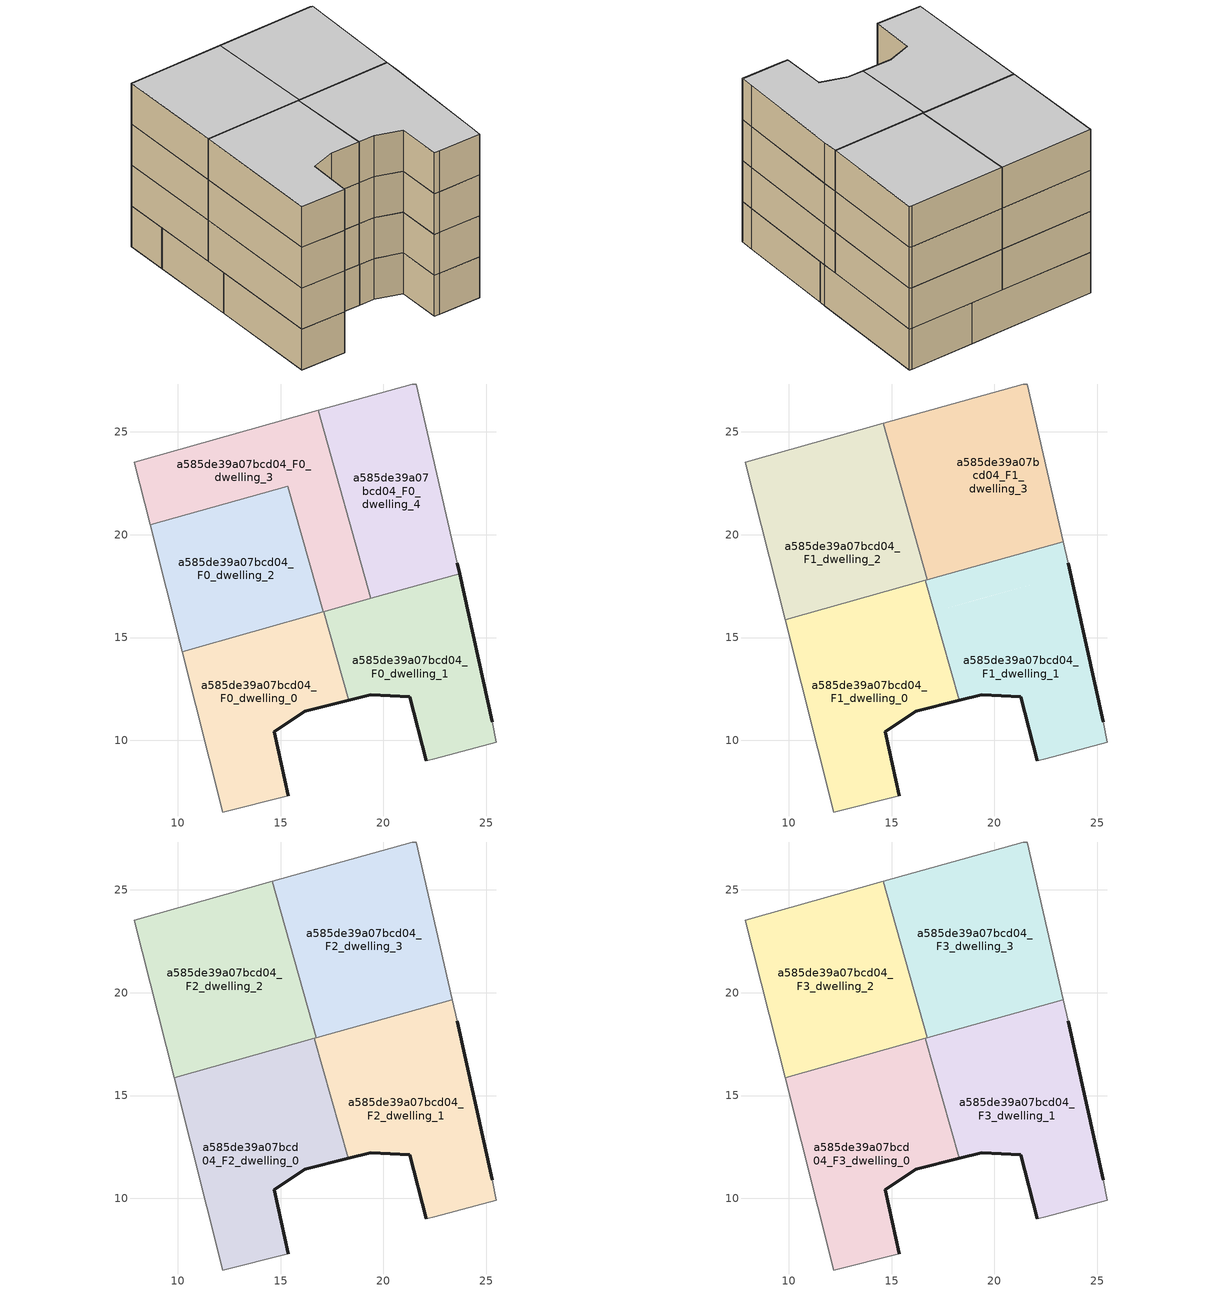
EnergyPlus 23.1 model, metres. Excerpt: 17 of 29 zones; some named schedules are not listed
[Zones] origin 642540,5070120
a585de39a07bcd04_F0_dwelling_0
 floor ground (EU_floor_Construction): 15.38,7.32 14.68,10.42 16.18,11.42 18.31,11.95 17.1,16.26 10.21,14.32 12.18,6.52 z0
 wall outside (EU_wall_Construction): 18.31,11.95 16.18,11.42 14.68,10.42 15.38,7.32 z0:3
 wall adiabatic (EU_wall_Construction): 15.38,7.32 12.18,6.52 10.21,14.32 z0:3
 wall to a585de39a07bcd04_F0_dwelling_1 (EU_wall_Construction): 17.1,16.26 18.31,11.95 z0:3
 wall to a585de39a07bcd04_F0_dwelling_2 (EU_wall_Construction): 10.21,14.32 17.07,16.25 z0:3
 wall to a585de39a07bcd04_F0_dwelling_3 (EU_wall_Construction): 17.07,16.25 17.1,16.26 z0:3
a585de39a07bcd04_F0_dwelling_1
 floor ground (EU_floor_Construction): 25.49,9.92 25.29,10.92 23.7,18.11 17.1,16.26 18.31,11.95 19.39,12.22 21.29,12.12 22.09,9.01 22.49,9.12 z0
 wall outside (EU_wall_Construction): 22.09,9.01 21.29,12.12 19.39,12.22 18.31,11.95 / 23.7,18.11 25.29,10.92 z0:3
 wall adiabatic (EU_wall_Construction): 25.29,10.92 25.49,9.92 22.49,9.12 22.09,9.01 z0:3
 wall to a585de39a07bcd04_F0_dwelling_4 (EU_wall_Construction): 19.39,16.9 23.7,18.11 z0:3
 wall to a585de39a07bcd04_F0_dwelling_3 (EU_wall_Construction): 17.1,16.26 19.39,16.9 z0:3
a585de39a07bcd04_F0_dwelling_2
 floor ground (EU_floor_Construction): 17.07,16.25 15.35,22.36 8.65,20.48 10.21,14.32 z0
 wall adiabatic (EU_wall_Construction): 10.21,14.32 8.65,20.48 z0:3
 wall to a585de39a07bcd04_F0_dwelling_3 (EU_wall_Construction): 8.65,20.48 15.35,22.36 17.07,16.25 z0:3
a585de39a07bcd04_F0_dwelling_3
 floor ground (EU_floor_Construction): 19.39,16.9 16.83,26.05 7.88,23.53 8.65,20.48 15.35,22.36 17.07,16.25 z0
 wall adiabatic (EU_wall_Construction): 8.65,20.48 7.88,23.53 16.83,26.05 z0:3
 wall to a585de39a07bcd04_F0_dwelling_4 (EU_wall_Construction): 16.83,26.05 19.39,16.9 z0:3
a585de39a07bcd04_F0_dwelling_4
 floor ground (EU_floor_Construction): 23.7,18.11 23.59,18.62 21.59,27.33 21.39,27.33 16.83,26.05 19.39,16.9 z0
 wall outside (EU_wall_Construction): 23.59,18.62 23.7,18.11 z0:3
 wall adiabatic (EU_wall_Construction): 16.83,26.05 21.39,27.33 21.59,27.33 23.59,18.62 z0:3
a585de39a07bcd04_F1_dwelling_0
 floor to a585de39a07bcd04_F0_dwelling_0 (EU_floor_Construction): 15.38,7.32 14.68,10.42 16.18,11.42 18.28,11.94 17.07,16.25 10.21,14.32 12.18,6.52 z3
 floor to a585de39a07bcd04_F0_dwelling_2 (EU_floor_Construction): 17.07,16.25 16.64,17.78 9.82,15.87 10.21,14.32 z3
 wall outside (EU_wall_Construction): 18.28,11.94 16.18,11.42 14.68,10.42 15.38,7.32 z3:6
 wall adiabatic (EU_wall_Construction): 15.38,7.32 12.18,6.52 9.82,15.87 z3:6
 wall to a585de39a07bcd04_F1_dwelling_1 (EU_wall_Construction): 16.64,17.78 18.28,11.94 z3:6
 wall to a585de39a07bcd04_F1_dwelling_2 (EU_wall_Construction): 9.82,15.87 16.64,17.78 z3:6
a585de39a07bcd04_F1_dwelling_1
 floor to a585de39a07bcd04_F0_dwelling_1 (EU_floor_Construction): 25.49,9.92 25.29,10.92 23.7,18.11 17.1,16.26 18.31,11.95 19.39,12.22 21.29,12.12 22.09,9.01 22.49,9.12 z3
 floor to a585de39a07bcd04_F0_dwelling_0 (EU_floor_Construction): 18.31,11.95 17.1,16.26 17.07,16.25 18.28,11.94 z3
 floor to a585de39a07bcd04_F0_dwelling_4 (EU_floor_Construction): 23.7,18.11 23.59,18.62 23.35,19.67 18.96,18.43 19.39,16.9 z3
 floor to a585de39a07bcd04_F0_dwelling_3 (EU_floor_Construction): 19.39,16.9 18.96,18.43 16.64,17.78 17.07,16.25 z3
 wall outside (EU_wall_Construction): 22.09,9.01 21.29,12.12 19.39,12.22 18.28,11.94 / 23.59,18.62 25.29,10.92 z3:6
 wall adiabatic (EU_wall_Construction): 23.35,19.67 23.59,18.62 / 25.29,10.92 25.49,9.92 22.49,9.12 22.09,9.01 z3:6
 wall to a585de39a07bcd04_F1_dwelling_3 (EU_wall_Construction): 16.73,17.81 23.35,19.67 z3:6
 wall to a585de39a07bcd04_F1_dwelling_2 (EU_wall_Construction): 16.64,17.78 16.73,17.81 z3:6
a585de39a07bcd04_F1_dwelling_2
 floor to a585de39a07bcd04_F0_dwelling_2 (EU_floor_Construction): 16.64,17.78 15.35,22.36 8.65,20.48 9.82,15.87 z3
 floor to a585de39a07bcd04_F0_dwelling_3 (EU_floor_Construction): 16.73,17.81 14.59,25.42 7.88,23.53 8.65,20.48 15.35,22.36 16.64,17.78 z3
 wall adiabatic (EU_wall_Construction): 9.82,15.87 7.88,23.53 14.59,25.42 z3:6
 wall to a585de39a07bcd04_F1_dwelling_3 (EU_wall_Construction): 14.59,25.42 16.73,17.81 z3:6
a585de39a07bcd04_F1_dwelling_3
 floor to a585de39a07bcd04_F0_dwelling_3 (EU_floor_Construction): 18.96,18.43 16.83,26.05 14.59,25.42 16.73,17.81 z3
 floor to a585de39a07bcd04_F0_dwelling_4 (EU_floor_Construction): 23.35,19.67 21.59,27.33 21.39,27.33 16.83,26.05 18.96,18.43 z3
 wall adiabatic (EU_wall_Construction): 14.59,25.42 21.39,27.33 21.59,27.33 23.35,19.67 z3:6
a585de39a07bcd04_F2_dwelling_0
 floor to a585de39a07bcd04_F1_dwelling_0 (EU_floor_Construction): 15.38,7.32 14.68,10.42 16.18,11.42 18.28,11.94 16.64,17.78 9.82,15.87 12.18,6.52 z6
 wall outside (EU_wall_Construction): 18.28,11.94 16.18,11.42 14.68,10.42 15.38,7.32 z6:9
 wall adiabatic (EU_wall_Construction): 15.38,7.32 12.18,6.52 9.82,15.87 z6:9
 wall to a585de39a07bcd04_F2_dwelling_1 (EU_wall_Construction): 16.64,17.78 18.28,11.94 z6:9
 wall to a585de39a07bcd04_F2_dwelling_2 (EU_wall_Construction): 9.82,15.87 16.64,17.78 z6:9
a585de39a07bcd04_F2_dwelling_1
 floor to a585de39a07bcd04_F1_dwelling_1 (EU_floor_Construction): 25.49,9.92 25.29,10.92 23.59,18.62 23.35,19.67 16.64,17.78 18.28,11.94 19.39,12.22 21.29,12.12 22.09,9.01 22.49,9.12 z6
 wall outside (EU_wall_Construction): 22.09,9.01 21.29,12.12 19.39,12.22 18.28,11.94 / 23.59,18.62 25.29,10.92 z6:9
 wall adiabatic (EU_wall_Construction): 23.35,19.67 23.59,18.62 / 25.29,10.92 25.49,9.92 22.49,9.12 22.09,9.01 z6:9
 wall to a585de39a07bcd04_F2_dwelling_3 (EU_wall_Construction): 16.73,17.81 23.35,19.67 z6:9
 wall to a585de39a07bcd04_F2_dwelling_2 (EU_wall_Construction): 16.64,17.78 16.73,17.81 z6:9
a585de39a07bcd04_F2_dwelling_2
 floor to a585de39a07bcd04_F1_dwelling_2 (EU_floor_Construction): 16.73,17.81 14.59,25.42 7.88,23.53 9.82,15.87 z6
 wall adiabatic (EU_wall_Construction): 9.82,15.87 7.88,23.53 14.59,25.42 z6:9
 wall to a585de39a07bcd04_F2_dwelling_3 (EU_wall_Construction): 14.59,25.42 16.73,17.81 z6:9
a585de39a07bcd04_F2_dwelling_3
 floor to a585de39a07bcd04_F1_dwelling_3 (EU_floor_Construction): 23.35,19.67 21.59,27.33 21.39,27.33 14.59,25.42 16.73,17.81 z6
 wall adiabatic (EU_wall_Construction): 14.59,25.42 21.39,27.33 21.59,27.33 23.35,19.67 z6:9
a585de39a07bcd04_F3_dwelling_0
 floor to a585de39a07bcd04_F2_dwelling_0 (EU_floor_Construction): 15.38,7.32 14.68,10.42 16.18,11.42 18.28,11.94 16.64,17.78 9.82,15.87 12.18,6.52 z9
 wall outside (EU_wall_Construction): 18.28,11.94 16.18,11.42 14.68,10.42 15.38,7.32 z9:12
 wall adiabatic (EU_wall_Construction): 15.38,7.32 12.18,6.52 9.82,15.87 z9:12
 wall to a585de39a07bcd04_F3_dwelling_1 (EU_wall_Construction): 16.64,17.78 18.28,11.94 z9:12
 wall to a585de39a07bcd04_F3_dwelling_2 (EU_wall_Construction): 9.82,15.87 16.64,17.78 z9:12
 ceiling to a585de39a07bcd04_F4_dwelling_0 (EU_floor_Construction): 16.64,17.78 18.28,11.94 16.18,11.42 14.68,10.42 15.38,7.32 12.18,6.52 9.82,15.87 z12
a585de39a07bcd04_F3_dwelling_1
 floor to a585de39a07bcd04_F2_dwelling_1 (EU_floor_Construction): 25.49,9.92 25.29,10.92 23.59,18.62 23.35,19.67 16.64,17.78 18.28,11.94 19.39,12.22 21.29,12.12 22.09,9.01 22.49,9.12 z9
 wall outside (EU_wall_Construction): 22.09,9.01 21.29,12.12 19.39,12.22 18.28,11.94 / 23.59,18.62 25.29,10.92 z9:12
 wall adiabatic (EU_wall_Construction): 23.35,19.67 23.59,18.62 / 25.29,10.92 25.49,9.92 22.49,9.12 22.09,9.01 z9:12
 wall to a585de39a07bcd04_F3_dwelling_3 (EU_wall_Construction): 16.73,17.81 23.35,19.67 z9:12
 wall to a585de39a07bcd04_F3_dwelling_2 (EU_wall_Construction): 16.64,17.78 16.73,17.81 z9:12
 ceiling to a585de39a07bcd04_F4_dwelling_1 (EU_floor_Construction): 23.35,19.67 23.59,18.62 25.29,10.92 25.49,9.92 22.49,9.12 22.09,9.01 21.29,12.12 19.39,12.22 18.28,11.94 16.64,17.78 z12
a585de39a07bcd04_F3_dwelling_2
 floor to a585de39a07bcd04_F2_dwelling_2 (EU_floor_Construction): 16.73,17.81 14.59,25.42 7.88,23.53 9.82,15.87 z9
 wall adiabatic (EU_wall_Construction): 9.82,15.87 7.88,23.53 14.59,25.42 z9:12
 wall to a585de39a07bcd04_F3_dwelling_3 (EU_wall_Construction): 14.59,25.42 16.73,17.81 z9:12
 ceiling to a585de39a07bcd04_F4_dwelling_2 (EU_floor_Construction): 14.59,25.42 16.73,17.81 9.82,15.87 7.88,23.53 z12
a585de39a07bcd04_F3_dwelling_3
 floor to a585de39a07bcd04_F2_dwelling_3 (EU_floor_Construction): 23.35,19.67 21.59,27.33 21.39,27.33 14.59,25.42 16.73,17.81 z9
 wall adiabatic (EU_wall_Construction): 14.59,25.42 21.39,27.33 21.59,27.33 23.35,19.67 z9:12
 ceiling to a585de39a07bcd04_F4_dwelling_3 (EU_floor_Construction): 21.59,27.33 23.35,19.67 16.73,17.81 14.59,25.42 21.39,27.33 z12
[Building]
EU S2 Campaign: North Axis=0; Terrain=City; Solar Distribution=FullExterior
[Site:Location]
Lyon-Bron: Latitude=45.75; Longitude=5; Time Zone=1; Elevation=198
[SizingPeriod:WeatherFileDays]
AnnualSizingPeriod: Begin Month=1; Begin Day of Month=1; End Month=12; End Day of Month=31; Day of Week for Start Day=Monday; Use Weather File Daylight Saving Period=No; Use Weather File Rain and Snow Indicators=No
[MATERIAL]
EU_InternalMass_Material: Roughness=MediumRough; Thickness=0.1; Conductivity=1; Density=1800; Specific Heat=900; Thermal Absorptance=0.9; Solar Absorptance=0.7; Visible Absorptance=0.7
[MATERIAL:NOMASS] Roughness=MediumRough; Thermal Absorptance=0.9; Solar Absorptance=0.7; Visible Absorptance=0.7
Name | Thermal Resistance
EU_wall_NoMass | 0.776494
EU_floor_NoMass | 0.421597
[CONSTRUCTION]
EU_wall_Construction: EU_wall_NoMass
EU_floor_Construction: EU_floor_NoMass
EU_InternalMass_Construction: EU_InternalMass_Material
[ZONE] Type=1; Multiplier=1; Ceiling Height=autocalculate; Floor Area=autocalculate; Part of Total Floor Area=Yes
Name | Volume
a585de39a07bcd04_F0_dwelling_0 | 134.139
a585de39a07bcd04_F1_dwelling_0; a585de39a07bcd04_F2_dwelling_0; a585de39a07bcd04_F3_dwelling_0 | 167.685
a585de39a07bcd04_F0_dwelling_1 | 134.159
a585de39a07bcd04_F1_dwelling_1; a585de39a07bcd04_F2_dwelling_1; a585de39a07bcd04_F3_dwelling_1 | 167.684
a585de39a07bcd04_F0_dwelling_2 | 134.176
a585de39a07bcd04_F1_dwelling_2; a585de39a07bcd04_F2_dwelling_2; a585de39a07bcd04_F3_dwelling_2 | 167.691
a585de39a07bcd04_F0_dwelling_3 | 134.167
a585de39a07bcd04_F1_dwelling_3; a585de39a07bcd04_F2_dwelling_3; a585de39a07bcd04_F3_dwelling_3 | 167.686
a585de39a07bcd04_F0_dwelling_4 | 134.147
[INTERNALMASS] Construction=EU_InternalMass_Construction
Name | Zone or ZoneList | Surface Area
a585de39a07bcd04_F0_dwelling_0_EU_InternalMass | a585de39a07bcd04_F0_dwelling_0 | 44.7146
a585de39a07bcd04_F0_dwelling_1_EU_InternalMass | a585de39a07bcd04_F0_dwelling_1 | 44.7192
a585de39a07bcd04_F0_dwelling_2_EU_InternalMass | a585de39a07bcd04_F0_dwelling_2 | 44.7254
a585de39a07bcd04_F0_dwelling_3_EU_InternalMass | a585de39a07bcd04_F0_dwelling_3 | 44.7224
a585de39a07bcd04_F0_dwelling_4_EU_InternalMass | a585de39a07bcd04_F0_dwelling_4 | 44.7143
a585de39a07bcd04_F1_dwelling_0_EU_InternalMass | a585de39a07bcd04_F1_dwelling_0 | 55.8948
a585de39a07bcd04_F1_dwelling_1_EU_InternalMass | a585de39a07bcd04_F1_dwelling_1 | 55.8949
a585de39a07bcd04_F1_dwelling_2_EU_InternalMass | a585de39a07bcd04_F1_dwelling_2 | 55.8979
a585de39a07bcd04_F1_dwelling_3_EU_InternalMass | a585de39a07bcd04_F1_dwelling_3 | 55.8955
a585de39a07bcd04_F2_dwelling_0_EU_InternalMass | a585de39a07bcd04_F2_dwelling_0 | 55.8948
a585de39a07bcd04_F2_dwelling_1_EU_InternalMass | a585de39a07bcd04_F2_dwelling_1 | 55.8949
a585de39a07bcd04_F2_dwelling_2_EU_InternalMass | a585de39a07bcd04_F2_dwelling_2 | 55.8979
a585de39a07bcd04_F2_dwelling_3_EU_InternalMass | a585de39a07bcd04_F2_dwelling_3 | 55.8955
a585de39a07bcd04_F3_dwelling_0_EU_InternalMass | a585de39a07bcd04_F3_dwelling_0 | 55.8948
a585de39a07bcd04_F3_dwelling_1_EU_InternalMass | a585de39a07bcd04_F3_dwelling_1 | 55.8949
a585de39a07bcd04_F3_dwelling_2_EU_InternalMass | a585de39a07bcd04_F3_dwelling_2 | 55.8979
a585de39a07bcd04_F3_dwelling_3_EU_InternalMass | a585de39a07bcd04_F3_dwelling_3 | 55.8955
[OTHEREQUIPMENT] Fuel Type=Electricity; Design Level Calculation Method=Watts/Area; Power per Zone Floor Area=1; Fraction Latent=0; Fraction Radiant=0; Fraction Lost=0; Carbon Dioxide Generation Rate=0; EndUse Subcategory=EU_Step8_InternalGains
Name | Zone or ZoneList or Space or SpaceList | Schedule
EU_Step8_InternalGain_a585de39a07bcd04_F0_dwelling_0_f000 | a585de39a07bcd04_F0_dwelling_0 | EU_Step8_GainSchedule_a585de39a07bcd04_F0_dwelling_0_f000
EU_Step8_InternalGain_a585de39a07bcd04_F0_dwelling_1_f000 | a585de39a07bcd04_F0_dwelling_1 | EU_Step8_GainSchedule_a585de39a07bcd04_F0_dwelling_1_f000
EU_Step8_InternalGain_a585de39a07bcd04_F0_dwelling_2_f000 | a585de39a07bcd04_F0_dwelling_2 | EU_Step8_GainSchedule_a585de39a07bcd04_F0_dwelling_2_f000
EU_Step8_InternalGain_a585de39a07bcd04_F0_dwelling_3_f000 | a585de39a07bcd04_F0_dwelling_3 | EU_Step8_GainSchedule_a585de39a07bcd04_F0_dwelling_3_f000
EU_Step8_InternalGain_a585de39a07bcd04_F0_dwelling_4_f000 | a585de39a07bcd04_F0_dwelling_4 | EU_Step8_GainSchedule_a585de39a07bcd04_F0_dwelling_4_f000
EU_Step8_InternalGain_a585de39a07bcd04_F1_dwelling_0_f000 | a585de39a07bcd04_F1_dwelling_0 | EU_Step8_GainSchedule_a585de39a07bcd04_F1_dwelling_0_f000
EU_Step8_InternalGain_a585de39a07bcd04_F1_dwelling_1_f000 | a585de39a07bcd04_F1_dwelling_1 | EU_Step8_GainSchedule_a585de39a07bcd04_F1_dwelling_1_f000
EU_Step8_InternalGain_a585de39a07bcd04_F1_dwelling_2_f000 | a585de39a07bcd04_F1_dwelling_2 | EU_Step8_GainSchedule_a585de39a07bcd04_F1_dwelling_2_f000
EU_Step8_InternalGain_a585de39a07bcd04_F1_dwelling_3_f000 | a585de39a07bcd04_F1_dwelling_3 | EU_Step8_GainSchedule_a585de39a07bcd04_F1_dwelling_3_f000
EU_Step8_InternalGain_a585de39a07bcd04_F2_dwelling_0_f000 | a585de39a07bcd04_F2_dwelling_0 | EU_Step8_GainSchedule_a585de39a07bcd04_F2_dwelling_0_f000
EU_Step8_InternalGain_a585de39a07bcd04_F2_dwelling_1_f000 | a585de39a07bcd04_F2_dwelling_1 | EU_Step8_GainSchedule_a585de39a07bcd04_F2_dwelling_1_f000
EU_Step8_InternalGain_a585de39a07bcd04_F2_dwelling_2_f000 | a585de39a07bcd04_F2_dwelling_2 | EU_Step8_GainSchedule_a585de39a07bcd04_F2_dwelling_2_f000
EU_Step8_InternalGain_a585de39a07bcd04_F2_dwelling_3_f000 | a585de39a07bcd04_F2_dwelling_3 | EU_Step8_GainSchedule_a585de39a07bcd04_F2_dwelling_3_f000
EU_Step8_InternalGain_a585de39a07bcd04_F3_dwelling_0_f000 | a585de39a07bcd04_F3_dwelling_0 | EU_Step8_GainSchedule_a585de39a07bcd04_F3_dwelling_0_f000
EU_Step8_InternalGain_a585de39a07bcd04_F3_dwelling_1_f000 | a585de39a07bcd04_F3_dwelling_1 | EU_Step8_GainSchedule_a585de39a07bcd04_F3_dwelling_1_f000
EU_Step8_InternalGain_a585de39a07bcd04_F3_dwelling_2_f000 | a585de39a07bcd04_F3_dwelling_2 | EU_Step8_GainSchedule_a585de39a07bcd04_F3_dwelling_2_f000
EU_Step8_InternalGain_a585de39a07bcd04_F3_dwelling_3_f000 | a585de39a07bcd04_F3_dwelling_3 | EU_Step8_GainSchedule_a585de39a07bcd04_F3_dwelling_3_f000
[ZONEVENTILATION:DESIGNFLOWRATE] Schedule=EU_AlwaysOn; Design Flow Rate Calculation Method=AirChanges/Hour; Air Changes per Hour=0.693814; Ventilation Type=Natural; Fan Pressure Rise=0; Fan Total Efficiency=1; Constant Term Coefficient=1; Temperature Term Coefficient=0; Velocity Term Coefficient=0; Velocity Squared Term Coefficient=0; Minimum Indoor Temperature=-100; Maximum Indoor Temperature=100; Delta Temperature=-100; Minimum Outdoor Temperature=-100; Maximum Outdoor Temperature=100; Maximum Wind Speed=40
Name | Zone or ZoneList or Space or SpaceList
EU_ConstantAir_a585de39a07bcd04_F0_dwelling_0 | a585de39a07bcd04_F0_dwelling_0
EU_ConstantAir_a585de39a07bcd04_F0_dwelling_1 | a585de39a07bcd04_F0_dwelling_1
EU_ConstantAir_a585de39a07bcd04_F0_dwelling_2 | a585de39a07bcd04_F0_dwelling_2
EU_ConstantAir_a585de39a07bcd04_F0_dwelling_3 | a585de39a07bcd04_F0_dwelling_3
EU_ConstantAir_a585de39a07bcd04_F0_dwelling_4 | a585de39a07bcd04_F0_dwelling_4
EU_ConstantAir_a585de39a07bcd04_F1_dwelling_0 | a585de39a07bcd04_F1_dwelling_0
EU_ConstantAir_a585de39a07bcd04_F1_dwelling_1 | a585de39a07bcd04_F1_dwelling_1
EU_ConstantAir_a585de39a07bcd04_F1_dwelling_2 | a585de39a07bcd04_F1_dwelling_2
EU_ConstantAir_a585de39a07bcd04_F1_dwelling_3 | a585de39a07bcd04_F1_dwelling_3
EU_ConstantAir_a585de39a07bcd04_F2_dwelling_0 | a585de39a07bcd04_F2_dwelling_0
EU_ConstantAir_a585de39a07bcd04_F2_dwelling_1 | a585de39a07bcd04_F2_dwelling_1
EU_ConstantAir_a585de39a07bcd04_F2_dwelling_2 | a585de39a07bcd04_F2_dwelling_2
EU_ConstantAir_a585de39a07bcd04_F2_dwelling_3 | a585de39a07bcd04_F2_dwelling_3
EU_ConstantAir_a585de39a07bcd04_F3_dwelling_0 | a585de39a07bcd04_F3_dwelling_0
EU_ConstantAir_a585de39a07bcd04_F3_dwelling_1 | a585de39a07bcd04_F3_dwelling_1
EU_ConstantAir_a585de39a07bcd04_F3_dwelling_2 | a585de39a07bcd04_F3_dwelling_2
EU_ConstantAir_a585de39a07bcd04_F3_dwelling_3 | a585de39a07bcd04_F3_dwelling_3
[HVACTEMPLATE:THERMOSTAT] Constant Heating Setpoint=20; Constant Cooling Setpoint=50
EU_HeatOnly_a585de39a07bcd04_F0_dwelling_0; EU_HeatOnly_a585de39a07bcd04_F0_dwelling_1; EU_HeatOnly_a585de39a07bcd04_F0_dwelling_2; EU_HeatOnly_a585de39a07bcd04_F0_dwelling_3; EU_HeatOnly_a585de39a07bcd04_F0_dwelling_4; EU_HeatOnly_a585de39a07bcd04_F1_dwelling_0; EU_HeatOnly_a585de39a07bcd04_F1_dwelling_1; EU_HeatOnly_a585de39a07bcd04_F1_dwelling_2; EU_HeatOnly_a585de39a07bcd04_F1_dwelling_3; EU_HeatOnly_a585de39a07bcd04_F2_dwelling_0; EU_HeatOnly_a585de39a07bcd04_F2_dwelling_1; EU_HeatOnly_a585de39a07bcd04_F2_dwelling_2
